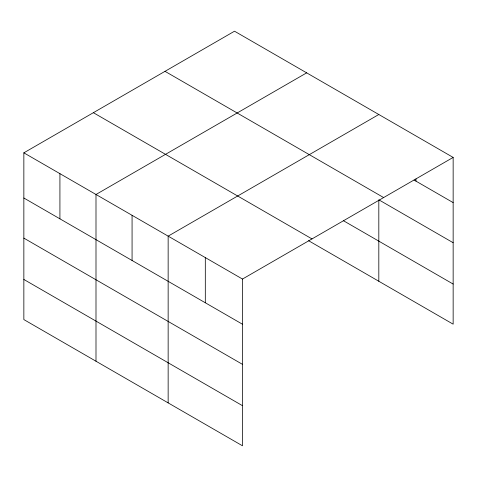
<?xml version="1.0" encoding="UTF-8"?>
<svg xmlns="http://www.w3.org/2000/svg" width="477" height="477" viewBox="0 0 477 477"><rect width="100%" height="100%" fill="white"/><g stroke="black" fill="none" stroke-linecap="round" stroke-linejoin="round"><path stroke-width="0.72" d="M308.601 240.718L453.15 324.169L453.15 157.422L234.517 31.202L23.85 152.831L23.85 319.578L242.483 445.798L242.483 279.051L23.85 152.831M306.669 72.856L95.996 194.485L95.996 361.232M378.816 114.51L168.148 236.139L168.148 402.886M242.483 279.051L453.15 157.422M414.06 180.038L453.15 202.606M165 71.335L383.627 197.561M453.15 242.721L378.816 199.803L378.816 281.257M343.386 220.684L453.15 284.053M93.373 112.691L312 238.917M23.85 198.009L242.483 324.235M23.85 238.124L242.483 364.35M23.85 279.456L242.483 405.683M415.986 178.923L415.986 181.147M205.313 257.598L205.313 302.776M132.069 215.312L132.069 260.49M59.923 173.658L59.923 218.836"/></g></svg>
